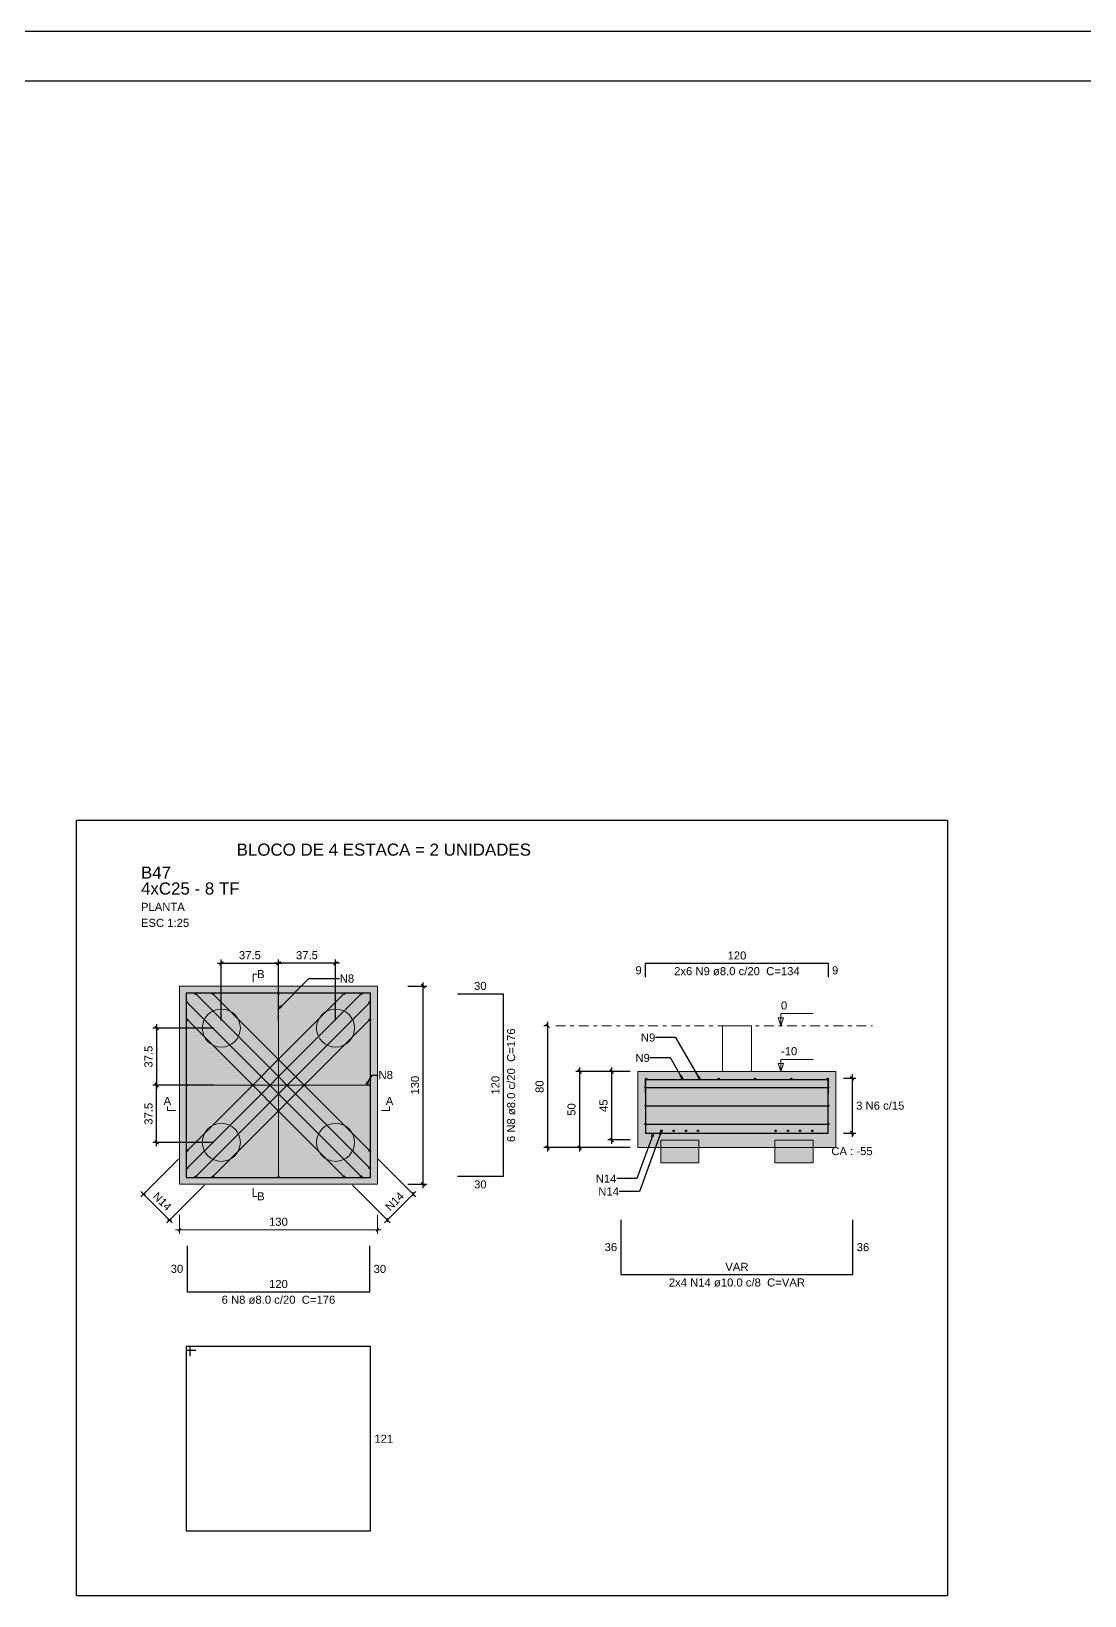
# Model space of a CAD drawing. Header units: millimetres. Extents: x -34 to 951, y -76 to 463.
# Drawn here: x 580.19 to 607.86, y -33.29 to 7.78 of the extents above; entities that cross this region are included whole.
import ezdxf

# ---------------------------------------------------------------- set-up
doc = ezdxf.new("R2010")
doc.units = ezdxf.units.MM
doc.header["$MEASUREMENT"] = 0
doc.linetypes.add('DASHDOT', pattern=[2.54, 1.27, -0.635, 0, -0.635])
doc.linetypes.add('NULL', pattern=[0])
for name, color, linetype, lineweight in [('Descrição da armadura', 7, 'Continuous', 0), ('DT-Arm de distribuição', 5, 'Continuous', 5), ('DT-Barras na forma', 7, 'Continuous', 30), ('DT-Barras rebatidas', 7, 'Continuous', 30), ('DT-Cotas', 7, 'Continuous', 5), ('DT-Forma', 5, 'Continuous', 5), ('DT-Hachura blocos em corte', 43, 'Continuous', 5), ('DT-Hachura blocos em planta', 43, 'Continuous', 5), ('DT-Hachura estacas em corte', 252, 'Continuous', 5), ('DT-Hachura estacas em planta', 252, 'Continuous', 5), ('DT-Pontilhado', 7, 'DASHDOT', 5), ('DT-Textos', 7, 'Continuous', 5), ('DT-Título', 7, 'Continuous', 20), ('Textos armaduras', 7, 'Continuous', 0)]:
    doc.layers.add(name, color=color, linetype=linetype, lineweight=lineweight)
doc.styles.add('Arial', font='arial.ttf')
doc.dimstyles.get("Standard").update_dxf_attribs({"dimtxt": 0.18, "dimasz": 0.18, "dimexe": 0.18, "dimexo": 0.0625, "dimgap": 0.09, "dimtad": 0, "dimtih": 1, "dimtoh": 1, "dimdec": 4, "dimzin": 0, "dimdsep": 46, "dimtxsty": 'Standard', "dimcen": 0.09, "dimadec": 0, "dimazin": 0, "dimtfac": 1, "dimtdec": 4, "dimtofl": 0, "dimtmove": 0, "dimatfit": 3, "dimfxl": 1, "dimtolj": 1, "dimtzin": 0, "dimarcsym": 0})
doc.dimstyles.new('UM_25.000000', dxfattribs={"dimtxt": 0.18, "dimasz": 0.1, "dimexe": 0.1, "dimexo": 0.2, "dimgap": 0, "dimtad": 1, "dimtih": 1, "dimtoh": 1, "dimdec": 1, "dimlfac": 25, "dimzin": 0, "dimdsep": 46, "dimtxsty": 'Standard', "dimcen": 0.09, "dimdle": 0.1, "dimadec": 1, "dimazin": 2, "dimtfac": 1, "dimtdec": 4, "dimtofl": 0, "dimtmove": 0, "dimatfit": 3, "dimfxl": 1, "dimtolj": 1, "dimarcsym": 0})

# ---------------------------------------------------------------- blocks, each defined once
blk = doc.blocks.new('_Oblique')
at = {"color": 0, "linetype": 'ByBlock', "lineweight": -2}
blk.add_line((-0.5, -0.5), (0.5, 0.5), dxfattribs=at)
blk = doc.blocks.new('*D2439')
at = {"layer": 'Defpoints', "color": 0, "transparency": 16777216}
for p in [(586.681, -16.692), (585.181, -18.392), (586.681, -18.392)]:
    blk.add_point(p, dxfattribs=at)
at = {"layer": 'DT-Cotas', "color": 0, "lineweight": -2, "transparency": 16777216}
for p, q in [((585.081, -16.692), (586.781, -16.692)), ((585.181, -18.192), (585.181, -16.592)), ((586.681, -18.192), (586.681, -16.592))]:
    blk.add_line(p, q, dxfattribs=at)
at = {"layer": 'DT-Cotas', "color": 0, "lineweight": -2, "transparency": 16777216, "xscale": 0.1, "yscale": 0.1, "zscale": 0.1, "rotation": 180}
blk.add_blockref('_Oblique', (585.181, -16.692), dxfattribs=at)
at = {"layer": 'DT-Cotas', "color": 0, "lineweight": -2, "transparency": 16777216, "xscale": 0.1, "yscale": 0.1, "zscale": 0.1}
blk.add_blockref('_Oblique', (586.681, -16.692), dxfattribs=at)
at = {"layer": 'DT-Cotas', "color": 7, "transparency": 16777216, "insert": (585.931, -16.48), "char_height": 0.2118, "attachment_point": 5, "rotation": 0.0057, "style": 'Arial'}
blk.add_mtext('\\A1;37.5', dxfattribs=at)
blk = doc.blocks.new('*D2440')
at = {"layer": 'Defpoints', "color": 0, "transparency": 16777216}
for p in [(586.681, -16.692), (586.681, -18.392), (588.181, -18.392)]:
    blk.add_point(p, dxfattribs=at)
at = {"layer": 'DT-Cotas', "color": 0, "lineweight": -2, "transparency": 16777216}
for p, q in [((588.281, -16.692), (586.581, -16.692)), ((586.681, -18.192), (586.681, -16.592)), ((588.181, -18.192), (588.181, -16.592))]:
    blk.add_line(p, q, dxfattribs=at)
at = {"layer": 'DT-Cotas', "color": 0, "lineweight": -2, "transparency": 16777216, "xscale": 0.1, "yscale": 0.1, "zscale": 0.1, "rotation": 180}
blk.add_blockref('_Oblique', (586.681, -16.692), dxfattribs=at)
at = {"layer": 'DT-Cotas', "color": 0, "lineweight": -2, "transparency": 16777216, "xscale": 0.1, "yscale": 0.1, "zscale": 0.1}
blk.add_blockref('_Oblique', (588.181, -16.692), dxfattribs=at)
at = {"layer": 'DT-Cotas', "color": 7, "transparency": 16777216, "insert": (587.431, -16.48), "char_height": 0.2118, "attachment_point": 5, "rotation": 0.0057, "style": 'Arial'}
blk.add_mtext('\\A1;37.5', dxfattribs=at)
blk = doc.blocks.new('*D2441')
at = {"layer": 'Defpoints', "color": 0, "transparency": 16777216}
for p in [(585.181, -18.392), (583.481, -19.892), (585.181, -19.892)]:
    blk.add_point(p, dxfattribs=at)
at = {"layer": 'DT-Cotas', "color": 0, "lineweight": -2, "transparency": 16777216}
for p, q in [((584.981, -18.392), (583.381, -18.392)), ((583.481, -18.292), (583.481, -19.992)), ((584.981, -19.892), (583.381, -19.892))]:
    blk.add_line(p, q, dxfattribs=at)
at = {"layer": 'DT-Cotas', "color": 0, "lineweight": -2, "transparency": 16777216, "xscale": 0.1, "yscale": 0.1, "zscale": 0.1}
for p, rotation in [((583.481, -18.392), 90), ((583.481, -19.892), 270)]:
    blk.add_blockref('_Oblique', p, dxfattribs=dict(at, rotation=rotation))
at = {"layer": 'DT-Cotas', "color": 7, "transparency": 16777216, "insert": (583.269, -19.142), "char_height": 0.2118, "attachment_point": 5, "rotation": 90, "style": 'Arial'}
blk.add_mtext('\\A1;37.5', dxfattribs=at)
blk = doc.blocks.new('*D2442')
at = {"layer": 'Defpoints', "color": 0, "transparency": 16777216}
for p in [(583.481, -19.892), (585.181, -19.892), (585.181, -21.392)]:
    blk.add_point(p, dxfattribs=at)
at = {"layer": 'DT-Cotas', "color": 0, "lineweight": -2, "transparency": 16777216}
for p, q in [((584.981, -19.892), (583.381, -19.892)), ((583.481, -21.492), (583.481, -19.792)), ((584.981, -21.392), (583.381, -21.392))]:
    blk.add_line(p, q, dxfattribs=at)
at = {"layer": 'DT-Cotas', "color": 0, "lineweight": -2, "transparency": 16777216, "xscale": 0.1, "yscale": 0.1, "zscale": 0.1}
for p, rotation in [((583.481, -19.892), 90), ((583.481, -21.392), 270)]:
    blk.add_blockref('_Oblique', p, dxfattribs=dict(at, rotation=rotation))
at = {"layer": 'DT-Cotas', "color": 7, "transparency": 16777216, "insert": (583.269, -20.642), "char_height": 0.2118, "attachment_point": 5, "rotation": 90, "style": 'Arial'}
blk.add_mtext('\\A1;37.5', dxfattribs=at)
blk = doc.blocks.new('*D2443')
at = {"layer": 'Defpoints', "color": 0, "transparency": 16777216}
for p in [(589.881, -17.292), (590.481, -17.292), (589.881, -22.492)]:
    blk.add_point(p, dxfattribs=at)
at = {"layer": 'DT-Cotas', "color": 0, "lineweight": -2, "transparency": 16777216}
for p, q in [((590.481, -22.592), (590.481, -17.192)), ((590.081, -17.292), (590.581, -17.292)), ((590.081, -22.492), (590.581, -22.492))]:
    blk.add_line(p, q, dxfattribs=at)
at = {"layer": 'DT-Cotas', "color": 0, "lineweight": -2, "transparency": 16777216, "xscale": 0.1, "yscale": 0.1, "zscale": 0.1}
for p, rotation in [((590.481, -17.292), 90), ((590.481, -22.492), 270)]:
    blk.add_blockref('_Oblique', p, dxfattribs=dict(at, rotation=rotation))
at = {"layer": 'DT-Cotas', "color": 7, "transparency": 16777216, "insert": (590.269, -19.892), "char_height": 0.2118, "attachment_point": 5, "rotation": 90, "style": 'Arial'}
blk.add_mtext('\\A1;130', dxfattribs=at)
blk = doc.blocks.new('*D2444')
at = {"layer": 'Defpoints', "color": 0, "transparency": 16777216}
for p in [(596.123, -19.53), (595.432, -21.33), (596.123, -21.33)]:
    blk.add_point(p, dxfattribs=at)
at = {"layer": 'DT-Cotas', "color": 0, "lineweight": -2, "transparency": 16777216}
for p, q in [((595.923, -19.53), (595.332, -19.53)), ((595.432, -19.43), (595.432, -21.43)), ((595.923, -21.33), (595.332, -21.33))]:
    blk.add_line(p, q, dxfattribs=at)
at = {"layer": 'DT-Cotas', "color": 0, "lineweight": -2, "transparency": 16777216, "xscale": 0.1, "yscale": 0.1, "zscale": 0.1}
for p, rotation in [((595.432, -19.53), 90), ((595.432, -21.33), 270)]:
    blk.add_blockref('_Oblique', p, dxfattribs=dict(at, rotation=rotation))
at = {"layer": 'DT-Cotas', "color": 7, "transparency": 16777216, "insert": (595.22, -20.43), "char_height": 0.2118, "attachment_point": 5, "rotation": 90, "style": 'Arial'}
blk.add_mtext('\\A1;45', dxfattribs=at)
blk = doc.blocks.new('*D2445')
at = {"layer": 'Defpoints', "color": 0, "transparency": 16777216}
for p in [(596.123, -19.53), (594.592, -21.53), (596.123, -21.53)]:
    blk.add_point(p, dxfattribs=at)
at = {"layer": 'DT-Cotas', "color": 0, "lineweight": -2, "transparency": 16777216}
for p, q in [((595.923, -19.53), (594.492, -19.53)), ((594.592, -19.43), (594.592, -21.63)), ((595.923, -21.53), (594.492, -21.53))]:
    blk.add_line(p, q, dxfattribs=at)
at = {"layer": 'DT-Cotas', "color": 0, "lineweight": -2, "transparency": 16777216, "xscale": 0.1, "yscale": 0.1, "zscale": 0.1}
for p, rotation in [((594.592, -19.53), 90), ((594.592, -21.53), 270)]:
    blk.add_blockref('_Oblique', p, dxfattribs=dict(at, rotation=rotation))
at = {"layer": 'DT-Cotas', "color": 7, "transparency": 16777216, "insert": (594.38, -20.53), "char_height": 0.2118, "attachment_point": 5, "rotation": 90, "style": 'Arial'}
blk.add_mtext('\\A1;50', dxfattribs=at)
blk = doc.blocks.new('*D2446')
at = {"layer": 'Defpoints', "color": 0, "transparency": 16777216}
for p in [(593.963, -18.33), (593.752, -21.53), (596.123, -21.53)]:
    blk.add_point(p, dxfattribs=at)
at = {"layer": 'DT-Cotas', "color": 0, "lineweight": -2, "transparency": 16777216}
for p, q in [((593.763, -18.33), (593.652, -18.33)), ((593.752, -18.23), (593.752, -21.63)), ((595.923, -21.53), (593.652, -21.53))]:
    blk.add_line(p, q, dxfattribs=at)
at = {"layer": 'DT-Cotas', "color": 0, "lineweight": -2, "transparency": 16777216, "xscale": 0.1, "yscale": 0.1, "zscale": 0.1}
for p, rotation in [((593.752, -18.33), 90), ((593.752, -21.53), 270)]:
    blk.add_blockref('_Oblique', p, dxfattribs=dict(at, rotation=rotation))
at = {"layer": 'DT-Cotas', "color": 7, "transparency": 16777216, "insert": (593.54, -19.93), "char_height": 0.2118, "attachment_point": 5, "rotation": 90, "style": 'Arial'}
blk.add_mtext('\\A1;80', dxfattribs=at)
blk = doc.blocks.new('*D2447')
at = {"layer": 'Defpoints', "color": 0, "transparency": 16777216}
for p in [(601.323, -19.71), (601.323, -21.15), (601.747, -21.15)]:
    blk.add_point(p, dxfattribs=at)
at = {"layer": 'DT-Cotas', "color": 0, "lineweight": -2, "transparency": 16777216}
for p, q in [((601.523, -19.71), (601.847, -19.71)), ((601.747, -19.61), (601.747, -21.25)), ((601.523, -21.15), (601.847, -21.15))]:
    blk.add_line(p, q, dxfattribs=at)
at = {"layer": 'DT-Cotas', "color": 0, "lineweight": -2, "transparency": 16777216, "xscale": 0.1, "yscale": 0.1, "zscale": 0.1}
for p, rotation in [((601.747, -19.71), 90), ((601.747, -21.15), 270)]:
    blk.add_blockref('_Oblique', p, dxfattribs=dict(at, rotation=rotation))

msp = doc.modelspace()

# ---------------------------------------------------------------- hatches: boundary and pattern name
at = {"layer": 'DT-Hachura blocos em corte', "linetype": 'Continuous'}
h = msp.add_hatch(color=43, dxfattribs=at)
h.paths.add_polyline_path([(596.1233, -19.5303), (596.1233, -21.5303), (601.3233, -21.5303), (601.3233, -19.5303), (596.1233, -19.5303)])
h.paths.add_polyline_path([(597.7233, -21.3303), (596.7233, -21.3303), (596.7233, -21.5303), (597.7233, -21.5303), (597.7233, -21.3303)], flags=0)
h.paths.add_polyline_path([(600.7233, -21.3303), (599.7233, -21.3303), (599.7233, -21.5303), (600.7233, -21.5303), (600.7233, -21.3303)], flags=0)
at = {"layer": 'DT-Hachura blocos em planta', "linetype": 'Continuous'}
h = msp.add_hatch(color=43, dxfattribs=at)
h.paths.add_polyline_path([(584.0812, -17.2915), (584.0812, -22.4915), (589.2812, -22.4915), (589.2812, -17.2915), (584.0812, -17.2915)])
h.paths.add_polyline_path([(585.3107, -18.8745), (585.4312, -18.8246), (585.5348, -18.7451), (585.6143, -18.6415), (585.6642, -18.521), (585.6812, -18.3916), (585.6642, -18.2621), (585.6143, -18.1415), (585.5348, -18.038), (585.4312, -17.9585), (585.3107, -17.9086), (585.1812, -17.8915), (585.0518, -17.9086), (584.9312, -17.9585), (584.8277, -18.038), (584.7482, -18.1415), (584.6983, -18.2621), (584.6812, -18.3915), (584.6983, -18.521), (584.7482, -18.6415), (584.8277, -18.7451), (584.9312, -18.8246), (585.0518, -18.8745), (585.1812, -18.8915), (585.3107, -18.8745)], flags=0)
h.paths.add_polyline_path([(588.3107, -18.8745), (588.4312, -18.8246), (588.5348, -18.7451), (588.6143, -18.6415), (588.6642, -18.521), (588.6812, -18.3915), (588.6642, -18.2621), (588.6143, -18.1415), (588.5348, -18.038), (588.4312, -17.9585), (588.3107, -17.9086), (588.1812, -17.8915), (588.0518, -17.9086), (587.9312, -17.9585), (587.8277, -18.038), (587.7482, -18.1415), (587.6983, -18.2621), (587.6812, -18.3915), (587.6983, -18.521), (587.7482, -18.6415), (587.8277, -18.7451), (587.9312, -18.8246), (588.0518, -18.8745), (588.1812, -18.8915), (588.3107, -18.8745)], flags=0)
h.paths.add_polyline_path([(585.3107, -21.8745), (585.4312, -21.8246), (585.5348, -21.7451), (585.6143, -21.6415), (585.6642, -21.521), (585.6812, -21.3915), (585.6642, -21.2621), (585.6143, -21.1415), (585.5348, -21.038), (585.4312, -20.9585), (585.3107, -20.9086), (585.1812, -20.8915), (585.0518, -20.9086), (584.9312, -20.9585), (584.8277, -21.038), (584.7482, -21.1415), (584.6983, -21.2621), (584.6812, -21.3915), (584.6983, -21.521), (584.7482, -21.6415), (584.8277, -21.7451), (584.9312, -21.8246), (585.0518, -21.8745), (585.1812, -21.8915), (585.3107, -21.8745)], flags=0)
h.paths.add_polyline_path([(588.3107, -21.8745), (588.4312, -21.8246), (588.5348, -21.7451), (588.6143, -21.6415), (588.6642, -21.521), (588.6812, -21.3915), (588.6642, -21.2621), (588.6143, -21.1415), (588.5348, -21.038), (588.4312, -20.9585), (588.3107, -20.9086), (588.1812, -20.8915), (588.0518, -20.9086), (587.9312, -20.9585), (587.8277, -21.038), (587.7482, -21.1415), (587.6983, -21.2621), (587.6812, -21.3915), (587.6983, -21.521), (587.7482, -21.6415), (587.8277, -21.7451), (587.9312, -21.8246), (588.0518, -21.8745), (588.1812, -21.8915), (588.3107, -21.8745)], flags=0)
at = {"layer": 'DT-Hachura estacas em corte', "linetype": 'Continuous'}
for points in [[(596.7233, -21.9303), (596.7233, -21.3303), (597.7233, -21.3303), (597.7233, -21.9303), (596.7233, -21.9303)], [(599.7233, -21.9303), (599.7233, -21.3303), (600.7233, -21.3303), (600.7233, -21.9303), (599.7233, -21.9303)]]:
    msp.add_hatch(color=252, dxfattribs=at).paths.add_polyline_path(points)
at = {"layer": 'DT-Hachura estacas em planta', "linetype": 'Continuous'}
for points in [[(585.6642, -18.2621), (585.6143, -18.1415), (585.5348, -18.038), (585.4312, -17.9585), (585.3107, -17.9086), (585.1812, -17.8915), (585.0518, -17.9086), (584.9312, -17.9585), (584.8277, -18.038), (584.7482, -18.1415), (584.6983, -18.2621), (584.6812, -18.3915), (584.6983, -18.521), (584.7482, -18.6415), (584.8277, -18.7451), (584.9312, -18.8246), (585.0518, -18.8745), (585.1812, -18.8915), (585.3107, -18.8745), (585.4312, -18.8246), (585.5348, -18.7451), (585.6143, -18.6415), (585.6642, -18.521), (585.6812, -18.3915), (585.6642, -18.2621)], [(588.6642, -18.2621), (588.6143, -18.1415), (588.5348, -18.038), (588.4312, -17.9585), (588.3107, -17.9086), (588.1812, -17.8915), (588.0518, -17.9086), (587.9312, -17.9585), (587.8277, -18.038), (587.7482, -18.1415), (587.6983, -18.2621), (587.6812, -18.3915), (587.6983, -18.521), (587.7482, -18.6415), (587.8277, -18.7451), (587.9312, -18.8246), (588.0518, -18.8745), (588.1812, -18.8915), (588.3107, -18.8745), (588.4312, -18.8246), (588.5348, -18.7451), (588.6143, -18.6415), (588.6642, -18.521), (588.6812, -18.3915), (588.6642, -18.2621)], [(585.6642, -21.2621), (585.6143, -21.1415), (585.5348, -21.038), (585.4312, -20.9585), (585.3107, -20.9086), (585.1812, -20.8915), (585.0518, -20.9086), (584.9312, -20.9585), (584.8277, -21.038), (584.7482, -21.1415), (584.6983, -21.2621), (584.6812, -21.3915), (584.6983, -21.521), (584.7482, -21.6415), (584.8277, -21.7451), (584.9312, -21.8246), (585.0518, -21.8745), (585.1812, -21.8915), (585.3107, -21.8745), (585.4312, -21.8246), (585.5348, -21.7451), (585.6143, -21.6415), (585.6642, -21.521), (585.6812, -21.3915), (585.6642, -21.2621)], [(588.6642, -21.2621), (588.6143, -21.1415), (588.5348, -21.038), (588.4312, -20.9585), (588.3107, -20.9086), (588.1812, -20.8915), (588.0518, -20.9086), (587.9312, -20.9585), (587.8277, -21.038), (587.7482, -21.1415), (587.6983, -21.2621), (587.6812, -21.3915), (587.6983, -21.521), (587.7482, -21.6415), (587.8277, -21.7451), (587.9312, -21.8246), (588.0518, -21.8745), (588.1812, -21.8915), (588.3107, -21.8745), (588.4312, -21.8246), (588.5348, -21.7451), (588.6143, -21.6415), (588.6642, -21.521), (588.6812, -21.3915), (588.6642, -21.2621)]]:
    msp.add_hatch(color=252, dxfattribs=at).paths.add_polyline_path(points)

# ---------------------------------------------------------------- linework, layer by layer
at = {"color": 7}
for p, q in [((530.1788, 7.7775), (649.0788, 7.7775)), ((532.4788, 6.4775), (646.7788, 6.4775))]:
    msp.add_line(p, q, dxfattribs=at)
msp.add_lwpolyline([(581.3784, -12.9296), (604.2536, -12.9296), (604.2536, -33.2942), (581.3784, -33.2942)], close=True)
at = {"layer": 'DT-Arm de distribuição'}
for p, q in [((586.6812, -22.2916), (586.6812, -17.4915)), ((584.2812, -19.8915), (589.0812, -19.8915))]:
    msp.add_line(p, q, dxfattribs=at)
for centre in [(586.6812, -17.4915), (584.2812, -19.8915), (589.0812, -19.8915), (586.6812, -22.2916)]:
    msp.add_circle(centre, 0.02, dxfattribs=at)
at = {"layer": 'DT-Barras na forma'}
for p, q in [((584.2812, -21.6127), (588.4024, -17.4915)), ((584.2812, -22.0653), (588.855, -17.4915)), ((584.5075, -17.4915), (589.0812, -22.0653)), ((584.9601, -17.4915), (589.0812, -21.6127)), ((584.2812, -17.7178), (588.855, -22.2916)), ((584.5075, -22.2916), (589.0812, -17.7178)), ((584.2812, -18.1704), (588.4024, -22.2916)), ((584.9601, -22.2916), (589.0812, -18.1704)), ((596.3133, -19.9503), (601.1333, -19.9503)), ((596.3133, -20.4303), (601.1333, -20.4303)), ((596.3133, -20.9103), (601.1333, -20.9103))]:
    msp.add_line(p, q, dxfattribs=at)
msp.add_lwpolyline([(584.2612, -17.4715), (584.2612, -22.3115), (589.1012, -22.3115), (589.1012, -17.4715), (584.2612, -17.4715)], close=True, dxfattribs=at)
for points in [[(596.3233, -19.7103), (596.3233, -21.1503), (601.1233, -21.1503), (601.1233, -19.7103)], [(596.3233, -20.1103), (596.3233, -19.7423), (601.1233, -19.7423), (601.1233, -20.1103)]]:
    msp.add_lwpolyline(points, dxfattribs=at)
for centre, radius in [((584.5075, -17.4915), 0.02), ((584.9601, -17.4915), 0.02), ((588.4024, -17.4915), 0.02), ((588.855, -17.4915), 0.02), ((584.2812, -17.7178), 0.02), ((589.0812, -17.7178), 0.02), ((584.2812, -18.1704), 0.02), ((589.0812, -18.1704), 0.02), ((596.3393, -19.7263), 0.016), ((597.2929, -19.7263), 0.016), ((598.2465, -19.7263), 0.016), ((599.2001, -19.7263), 0.016), ((600.1537, -19.7263), 0.016), ((601.1073, -19.7263), 0.016), ((596.3133, -19.9503), 0.01), ((601.1333, -19.9503), 0.01), ((596.3133, -20.4303), 0.01), ((601.1333, -20.4303), 0.01), ((596.3133, -20.9103), 0.01), ((601.1333, -20.9103), 0.01), ((596.7433, -21.0903), 0.02), ((597.0633, -21.0903), 0.02), ((597.3833, -21.0903), 0.02), ((597.7033, -21.0903), 0.02), ((599.7433, -21.0903), 0.02), ((600.0633, -21.0903), 0.02), ((600.3833, -21.0903), 0.02), ((600.7033, -21.0903), 0.02), ((584.2812, -21.6127), 0.02), ((589.0812, -21.6127), 0.02), ((584.2812, -22.0653), 0.02), ((589.0812, -22.0653), 0.02), ((584.5075, -22.2916), 0.02), ((584.9601, -22.2916), 0.02), ((588.4024, -22.2916), 0.02), ((588.855, -22.2916), 0.02)]:
    msp.add_circle(centre, radius, dxfattribs=at)
at = {"layer": 'DT-Barras rebatidas'}
for points in [[(596.3233, -17.0595), (596.3233, -16.6915), (601.1233, -16.6915), (601.1233, -17.0595)], [(591.3812, -17.4915), (592.5866, -17.4915), (592.5866, -22.2916), (591.3812, -22.2916)], [(595.6775, -23.4239), (595.6775, -24.8639), (601.7692, -24.8639), (601.7692, -23.4239)], [(584.2812, -24.1115), (584.2812, -25.3169), (589.0812, -25.3169), (589.0812, -24.1115)], [(584.3612, -27.0015), (584.3612, -26.7515), (584.2612, -26.7515), (584.2612, -31.5915), (589.1012, -31.5915), (589.1012, -26.7515), (584.2612, -26.7516), (584.2612, -26.8516), (584.5112, -26.8516)]]:
    msp.add_lwpolyline(points, dxfattribs=at)
at = {"layer": 'DT-Cotas'}
for p, q in [((584.0598, -21.8341), (583.0711, -22.8228)), ((589.3027, -21.8341), (590.2914, -22.8228)), ((584.7386, -22.513), (583.7499, -23.5017)), ((588.6238, -22.513), (589.6125, -23.5017)), ((583.8914, -23.5017), (583.0711, -22.6814)), ((583.0918, -22.7521), (583.1918, -22.7521)), ((590.2914, -22.6814), (589.4711, -23.5017)), ((590.2207, -22.8021), (590.2207, -22.7021)), ((584.0812, -23.2915), (584.0812, -23.7915)), ((589.2812, -23.2915), (589.2812, -23.7915)), ((589.5418, -23.481), (589.5418, -23.381)), ((583.7707, -23.431), (583.8707, -23.431)), ((583.9812, -23.6915), (589.3812, -23.6915)), ((584.1166, -23.6562), (584.0459, -23.7269)), ((589.3166, -23.6562), (589.2459, -23.7269))]:
    msp.add_line(p, q, dxfattribs=at)
at = {"layer": 'DT-Forma'}
for points in [[(584.0812, -17.2915), (584.0812, -22.4915), (589.2812, -22.4915), (589.2812, -17.2915), (584.0812, -17.2915)], [(598.3433, -19.5303), (598.3433, -18.3303), (599.1033, -18.3303), (599.1033, -19.5303), (598.3433, -19.5303)], [(596.1233, -19.5303), (596.1233, -21.5303), (601.3233, -21.5303), (601.3233, -19.5303), (596.1233, -19.5303)], [(596.7233, -21.9303), (596.7233, -21.3303), (597.7233, -21.3303), (597.7233, -21.9303), (596.7233, -21.9303)], [(599.7233, -21.9303), (599.7233, -21.3303), (600.7233, -21.3303), (600.7233, -21.9303), (599.7233, -21.9303)]]:
    msp.add_lwpolyline(points, close=True, dxfattribs=at)
for centre in [(585.1812, -18.3915), (588.1812, -18.3915), (585.1812, -21.3915), (588.1812, -21.3915)]:
    msp.add_circle(centre, 0.5, dxfattribs=at)
at = {"layer": 'DT-Pontilhado', "ltscale": 0.2}
for p, q in [((593.9633, -18.3303), (602.2833, -18.3303)), ((599.1033, -19.5303), (600.3741, -19.5303))]:
    msp.add_line(p, q, dxfattribs=at)
at = {"layer": 'DT-Textos'}
for points in [[(586.0146, -17.1856), (586.0146, -16.9738), (586.1205, -16.9738)], [(599.8799, -18.3303), (599.8799, -18.0126), (600.7271, -18.0126)], [(599.8799, -19.5303), (599.8799, -19.2126), (600.7271, -19.2126)], [(583.9753, -20.5582), (583.7635, -20.5582), (583.7635, -20.4523)], [(589.3871, -20.5582), (589.5989, -20.5582), (589.5989, -20.4523)], [(586.0146, -22.5974), (586.0146, -22.8092), (586.1205, -22.8092)]]:
    msp.add_lwpolyline(points, dxfattribs=at)
for points in [[(599.9505, -18.1185), (599.8799, -18.3303), (599.8093, -18.1185), (599.9505, -18.1185)], [(599.9505, -19.3185), (599.8799, -19.5303), (599.8093, -19.3185), (599.9505, -19.3185)]]:
    msp.add_lwpolyline(points, close=True, dxfattribs=at)

# ---------------------------------------------------------------- texts
at = {"layer": 'Descrição da armadura', "linetype": 'NULL', "char_height": 0.2118, "line_spacing_factor": 0.9, "style": 'Arial'}
for s, insert, width, attachment_point in [('2x6 N9 ø8.0 c/20  C=134', (598.7231, -17.0091), 6.594535, 8), ('N8', (588.2912, -17.0915), 0.796475, 4), ('N9', (596.5788, -18.6418), 0.796475, 6), ('N9', (596.4357, -19.1761), 0.796475, 6), ('N8', (589.3112, -19.6249), 0.796475, 4), ('3 N6 c/15', (602.4881, -20.5361), 2.57256, 8), ('N14', (595.5592, -22.3445), 1.125475, 6), ('N14', (595.6243, -22.6826), 1.125475, 6), ('2x4 N14 ø10.0 c/8  C=VAR', (598.7231, -25.1821), 7.153739, 8), ('6 N8 ø8.0 c/20  C=176', (586.6811, -25.6351), 5.969467, 8)]:
    msp.add_mtext(s, dxfattribs=dict(at, insert=insert, width=width, attachment_point=attachment_point))
at = {"layer": 'Descrição da armadura', "linetype": 'NULL', "char_height": 0.2118, "attachment_point": 8, "line_spacing_factor": 0.9, "style": 'Arial'}
for s, insert, width, rotation in [('6 N8 ø8.0 c/20  C=176', (592.9042, -19.8919), 5.969467, 90.00021), ('N14', (583.5565, -23.0165), 1.085475, 315.00074), ('N14', (589.8067, -23.0165), 1.085475, 45.00011)]:
    msp.add_mtext(s, dxfattribs=dict(at, insert=insert, width=width, rotation=rotation))
at = {"layer": 'DT-Cotas', "color": 7, "linetype": 'NULL', "insert": (586.6811, -23.5861), "char_height": 0.2118, "width": 0.987001, "attachment_point": 8, "line_spacing_factor": 0.798, "style": 'Arial'}
msp.add_mtext('130', dxfattribs=at)
at = {"layer": 'DT-Textos', "linetype": 'NULL', "line_spacing_factor": 0.798, "style": 'Arial'}
for s, insert, char_height, width, attachment_point in [('BLOCO DE 4 ESTACA = 2 UNIDADES', (585.5831, -13.8703), 0.3177, 8.109491, 7), ('4xC25 - 8 TF', (583.0711, -14.8911), 0.3177, 5.179091, 7), ('PLANTA', (583.0711, -15.3151), 0.2118, 2.302679, 7), ('ESC 1:25', (583.0711, -15.7381), 0.2118, 2.532883, 7), ('B', (586.1201, -17.0801), 0.2118, 0.394865, 7), ('0', (599.8801, -17.9071), 0.2118, 0.329, 7), ('-10', (599.8801, -19.1071), 0.2118, 0.854949, 7), ('A', (583.7631, -20.4101), 0.2118, 0.394865, 8), ('A', (589.5991, -20.4101), 0.2118, 0.394865, 8), ('CA : -55', (601.2031, -21.7301), 0.2118, 2.170304, 7), ('B', (586.1201, -22.9151), 0.2118, 0.394865, 7)]:
    msp.add_mtext(s, dxfattribs=dict(at, insert=insert, char_height=char_height, width=width, attachment_point=attachment_point))
at = {"layer": 'DT-Título', "linetype": 'NULL', "insert": (583.0711, -14.4681), "char_height": 0.3177, "width": 1.579298, "attachment_point": 7, "line_spacing_factor": 0.798, "style": 'Arial'}
msp.add_mtext('B47', dxfattribs=at)
at = {"layer": 'Textos armaduras', "linetype": 'NULL', "char_height": 0.2118, "line_spacing_factor": 0.9, "style": 'Arial'}
for s, insert, width, attachment_point in [('120', (598.7233, -16.5943), 1.387001, 8), ('9', (596.2233, -16.9814), 0.729, 9), ('9', (601.2233, -16.7696), 0.729, 1), ('30', (591.9839, -17.3943), 1.058001, 8), ('30', (591.9839, -22.3888), 1.058001, 2), ('36', (595.5775, -24.2498), 1.058001, 9), ('36', (601.8692, -24.038), 1.058001, 1), ('30', (584.1812, -24.8201), 1.058001, 9), ('30', (589.1812, -24.6083), 1.058001, 1), ('VAR', (598.7233, -24.7666), 1.617204, 8), ('120', (586.6812, -25.2196), 1.387001, 8), ('121', (589.2012, -29.0656), 1.387001, 1)]:
    msp.add_mtext(s, dxfattribs=dict(at, insert=insert, width=width, attachment_point=attachment_point))
at = {"layer": 'Textos armaduras', "linetype": 'NULL', "insert": (592.4893, -19.8915), "char_height": 0.2118, "width": 1.387001, "attachment_point": 8, "rotation": 90.00021, "line_spacing_factor": 0.9, "style": 'Arial'}
msp.add_mtext('120', dxfattribs=at)

# ---------------------------------------------------------------- dimensions: what is measured, and where the dimension line sits
at = {"layer": 'DT-Cotas'}
for p1, picture, middle in [((585.1812, -18.3915), '*D2439', (585.9312, -16.4797)), ((588.1812, -18.3915), '*D2440', (587.4312, -16.4797))]:
    dim = msp.add_linear_dim(base=(586.6812, -16.6915), p1=p1, p2=(586.6812, -18.3915), dimstyle='UM_25.000000', override={"dimtxt": 0.2118, "dimasz": 0.1, "dimexe": 0.1, "dimexo": 0.2, "dimtad": 1, "dimtih": 0, "dimtoh": 0, "dimdec": 1, "dimlfac": 25, "dimzin": 8, "dimtxsty": 'Arial', "dimblk": 'Oblique', "dimblk1": 'Oblique', "dimblk2": 'Oblique', "dimsah": 1, "dimdle": 0.1, "dimse1": 0, "dimse2": 0, "dimclrt": 7, "dimadec": 1, "dimazin": 3, "dimtmove": 2, "dimldrblk": 'Oblique'}, dxfattribs=at)
    dim.commit()
    dim.dimension.update_dxf_attribs({"geometry": picture, "text_midpoint": middle, "dimtype": 160, "text_rotation": 0.00573})
for base, p1, p2, picture, middle in [((590.4812, -17.2915), (589.8812, -22.4915), (589.8812, -17.2915), '*D2443', (590.2694, -19.8915)), ((583.4812, -19.8915), (585.1812, -18.3915), (585.1812, -19.8915), '*D2441', (583.2694, -19.1415)), ((593.7515, -21.5303), (593.9633, -18.3303), (596.1233, -21.5303), '*D2446', (593.5397, -19.9303)), ((594.5915, -21.5303), (596.1233, -19.5303), (596.1233, -21.5303), '*D2445', (594.3797, -20.5303)), ((595.4315, -21.3303), (596.1233, -19.5303), (596.1233, -21.3303), '*D2444', (595.2197, -20.4303)), ((583.4812, -19.8915), (585.1812, -21.3915), (585.1812, -19.8915), '*D2442', (583.2694, -20.6415))]:
    dim = msp.add_linear_dim(base=base, p1=p1, p2=p2, angle=90, dimstyle='UM_25.000000', override={"dimtxt": 0.2118, "dimasz": 0.1, "dimexe": 0.1, "dimexo": 0.2, "dimtad": 1, "dimtih": 0, "dimtoh": 0, "dimdec": 1, "dimlfac": 25, "dimzin": 8, "dimtxsty": 'Arial', "dimblk": 'Oblique', "dimblk1": 'Oblique', "dimblk2": 'Oblique', "dimsah": 1, "dimdle": 0.1, "dimse1": 0, "dimse2": 0, "dimclrt": 7, "dimadec": 1, "dimazin": 3, "dimtmove": 2, "dimldrblk": 'Oblique'}, dxfattribs=at)
    dim.commit()
    dim.dimension.update_dxf_attribs({"geometry": picture, "text_midpoint": middle, "dimtype": 160, "text_rotation": 90})
dim = msp.add_linear_dim(base=(601.7469, -21.1503), p1=(601.3233, -19.7103), p2=(601.3233, -21.1503), angle=90, text=' ', dimstyle='UM_25.000000', override={"dimtxt": 0.2118, "dimasz": 0.1, "dimexe": 0.1, "dimexo": 0.2, "dimtad": 1, "dimtih": 0, "dimtoh": 0, "dimdec": 1, "dimlfac": 25, "dimzin": 8, "dimtxsty": 'Arial', "dimblk": 'Oblique', "dimblk1": 'Oblique', "dimblk2": 'Oblique', "dimsah": 1, "dimdle": 0.1, "dimse1": 0, "dimse2": 0, "dimclrt": 7, "dimadec": 1, "dimazin": 3, "dimtmove": 2, "dimldrblk": 'Oblique'}, dxfattribs=at)
dim.commit()
dim.dimension.update_dxf_attribs({"geometry": '*D2447', "text_midpoint": (601.641, -20.4303), "dimtype": 160, "text_rotation": 90})

# ---------------------------------------------------------------- leaders
for points in [[(586.6812, -17.8915), (587.4812, -17.0915), (588.2812, -17.0915)], [(597.7537, -19.7423), (597.1183, -18.6418), (596.5888, -18.6418)], [(597.2929, -19.7263), (596.9752, -19.1761), (596.4457, -19.1761)], [(588.9812, -19.8915), (589.1412, -19.6249), (589.3012, -19.6249)], [(596.5333, -21.1503), (596.0987, -22.3445), (595.5692, -22.3445)], [(596.7433, -21.0903), (596.1638, -22.6826), (595.6343, -22.6826)]]:
    msp.add_leader(points, dimstyle='Standard', override={"dimasz": 0.1, "dimldrblk": 'Closed'}, dxfattribs=at)

doc.saveas('drawing.dxf')
